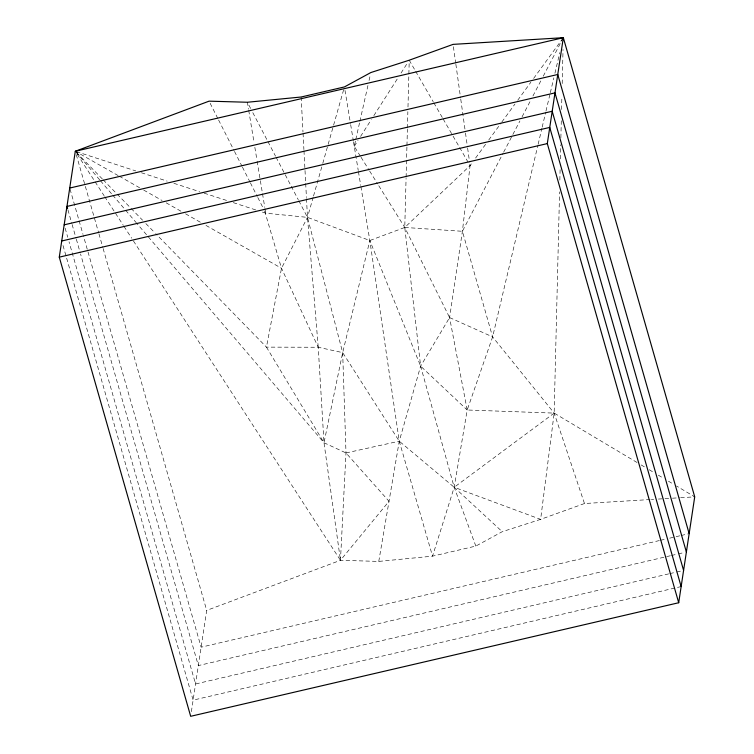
<?xml version="1.0" encoding="UTF-8"?>
<svg xmlns="http://www.w3.org/2000/svg" width="754" height="754" viewBox="0 0 754 754"><rect width="100%" height="100%" fill="white"/><g stroke="black" fill="none" stroke-linecap="round" stroke-linejoin="round"><path stroke-width="0.57" stroke-dasharray="3.77 2.83" d="M191.375 711.682L206.69 610.41L340.459 560.307L378.772 561.41L432.532 556.16L475.821 546.084L502.249 531.693L540.627 519.355L554.162 413.107L559.562 191.865M559.845 180.093L560.109 169.509M560.363 158.915L560.712 144.787M560.882 137.728L561.315 120.075M561.57 109.49L561.881 96.54M562.201 83.6L563.031 49.472M475.821 546.084L454.2 487.282L420.628 366.133L404.766 227.454L406.076 178.33M406.104 177.162L406.924 146.747M406.953 145.579L407.396 129.207M407.424 128.039L407.857 111.667M407.989 106.983L409.177 62.544M306.492 198.67L307.481 217.369L342.674 352.627L345.992 452.947L340.459 560.307L389.017 501.297L345.992 452.947L323.994 442.749L137.087 223.684M360.902 186.54L369.828 240.517L399.252 441.194L432.532 556.16L454.2 487.282L467.188 409.997L449.591 317.575L462.4 231.29L470.072 165.626L469.742 163.298M378.772 561.41L399.252 441.194L420.628 366.133L449.591 317.575L404.766 227.454L378.272 184.918M313.212 197.124L307.481 217.369L281.506 268.273L266.454 347.132L323.994 442.749L340.459 560.307L132.299 239.197M360.412 156.229L354.257 146.342L355.53 140.668M355.784 139.528L359.62 122.497M359.875 121.366L368.046 85.032M369.064 80.49L370.346 74.816M637.073 462.513L554.162 413.107L467.188 409.997L492.616 336.897L537.856 145.456M538.13 144.306L541.919 128.265M542.192 127.115L545.717 112.214M545.981 111.064L550.043 93.873M550.316 92.723L553.841 77.822M554.925 73.232L559.798 52.601M313.532 196.002L322.448 164.523M322.769 163.392L333.277 126.286M333.598 125.164L344.116 88.058M650.146 499.553L584.473 503.521L554.162 413.107L492.616 336.897L462.4 231.29L503.088 153.232M503.634 152.195L512.315 135.541M512.861 134.495L519.911 120.97M522.079 116.804L530.769 100.15M532.937 95.984L541.07 80.376M543.248 76.211L562.776 38.737M354.257 146.342L358.046 140.404M360.572 136.436L371.317 119.603M373.843 115.645L398.498 77.031M401.024 73.072L407.971 62.186M262.373 212.081L265.738 213.175L307.481 217.369L369.828 240.517L404.766 227.454L470.072 165.626L472.833 161.837M475.595 158.048L485.953 143.835M488.715 140.046L501.156 122.987M501.844 122.035L514.963 104.033M517.734 100.244L530.854 82.233M533.615 78.444L563.323 37.7M554.162 413.107L454.2 487.282L399.252 441.194L342.674 352.627L318.235 347.255L266.454 347.132L155.701 233.646M584.473 503.521L540.627 519.355L454.2 487.282L502.249 531.693M659.364 540.561L201.13 647.196L83.326 235.54M660.513 540.298L665.094 539.233M669.675 538.168L679.985 535.764M681.135 535.5L688.006 533.898M670.334 555.755L198.349 665.584L80.546 253.928M671.475 555.491L677.205 554.152M678.355 553.888L684.076 552.559M668.694 573.879L195.569 683.972L69.029 241.789M669.844 573.615L675.575 572.277M676.715 572.013L682.445 570.684M681.145 586.574L193.118 700.136L66.258 256.822M345.992 452.947L399.252 441.194M651.324 499.478L653.671 499.336M658.355 499.054L671.258 498.271M672.436 498.196L679.467 497.772M680.645 497.706L694.717 496.848L676.517 486.01M404.766 227.454L462.4 231.29M76.418 151.629L135.786 170.932M141.394 172.751L167.152 181.13M173.882 183.307L199.64 191.686M204.127 193.147L227.651 200.79M233.25 202.609L256.775 210.262M449.591 317.575L492.616 336.897M118.171 175.588L75.296 151.262L94.514 180.903M119.198 176.172L139.613 187.755M143.694 190.074L162.063 200.498M166.153 202.817L181.46 211.506M185.55 213.825L200.856 222.515M205.965 225.408L281.506 268.273L318.235 347.255L323.994 442.749L342.674 352.627L369.828 240.517L420.628 366.133L467.188 409.997M641.117 464.916L645.17 467.329M649.213 469.742L654.265 472.749M658.308 475.161L663.369 478.177M668.421 481.184L672.464 483.597M102.374 179L75.296 151.262L99.707 179.876M103.194 179.848L116.323 193.297M117.143 194.136L130.263 207.586M131.083 208.424L142.572 220.196M145.852 223.561L154.881 232.807M100.471 180.772L111.912 194.183M112.676 195.069L124.881 209.376M125.645 210.272L136.323 222.788M95.155 181.893L104.118 195.72M104.759 196.709L123.336 225.361M123.976 226.351L131.658 238.207M361.034 157.218L369.036 170.084M369.658 171.073L377.66 183.929M409.233 60.207L415.086 70.339M415.671 71.357L433.22 101.762M433.804 102.78L442.579 117.982M443.163 119L470.072 165.626M250.63 108.482L247.387 102.252L248.528 109.189M252.797 112.629L267.416 140.63M267.953 141.667L275.53 156.182M276.077 157.218L290.695 185.22M291.233 186.257L298.273 199.735M298.81 200.771L307.481 217.369L318.235 347.255M210.13 103.251L218.076 118.953M218.603 119.999L233.957 150.357M234.485 151.403L241.902 166.059M242.43 167.115L249.847 181.771M250.375 182.817L257.265 196.426M257.793 197.473L264.145 210.036M264.673 211.082L281.506 268.273M76.267 154.655L98.604 232.684M98.925 233.815L102.808 247.387M103.128 248.518L206.69 610.41M70.056 189.179L78.793 219.706M79.123 220.837L83.006 234.409M67.926 209.829L71.809 223.401M72.13 224.532L76.013 238.104M76.343 239.235L80.226 252.797M65.146 228.217L67.737 237.265M63.025 245.512L65.937 255.691M344.993 90.367L350.478 123.496M350.667 124.636L353.306 140.63M353.494 141.771L358.244 170.461M358.433 171.61L360.714 185.39M248.716 110.348L254.07 142.695M254.843 147.313L256.944 160.027M257.133 161.177L264.777 207.397M264.974 208.556L265.738 213.175M453.408 46.71L455.689 63.025M455.859 64.194L460.59 98.001M460.76 99.17L465.331 131.818M465.491 132.977L467.452 146.973M467.621 148.142L469.582 162.129M301.138 97.012L302.985 132.063M303.051 133.232L303.909 149.594M303.975 150.762L305.634 182.308M305.69 183.476L306.435 197.501"/><path stroke-width="1.13" d="M59.283 257.152L75.296 151.262L209.065 101.159L247.387 102.252L301.138 97.012L344.427 86.936L370.855 72.544L409.233 60.207L453.079 44.373L563.323 37.7L694.717 496.848L678.704 602.738L190.677 716.3L59.283 257.152L547.31 143.59L563.323 37.7L75.296 151.262M69.736 188.048L557.762 74.486L689.156 533.634M64.175 224.824L552.192 111.262L683.586 570.41M61.734 240.988L549.751 127.426L681.145 586.574M686.376 552.022L554.982 92.874L66.955 206.436L67.606 208.698M547.31 143.59L678.704 602.738"/></g></svg>
